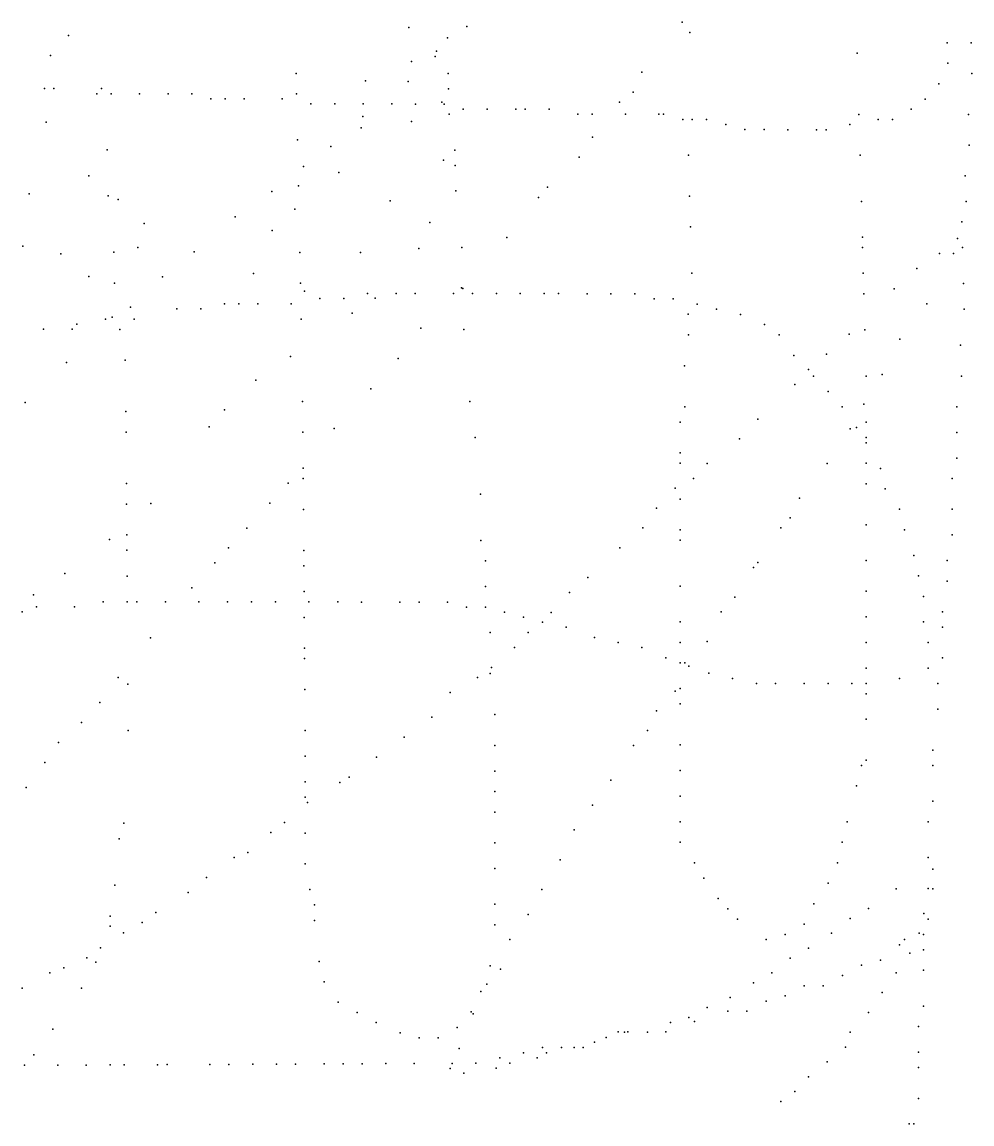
# Model space of a CAD drawing. Header units: metres. Extents: x -21.44 to -17.12, y -43.13 to -42.06.
# Drawn here: x -21.442328 to -21.441632, y -43.119823 to -43.119014 of the extents above; entities that cross this region are included whole.
import ezdxf

# ---------------------------------------------------------------- set-up
doc = ezdxf.new("R2010")
doc.units = ezdxf.units.M

msp = doc.modelspace()

# ---------------------------------------------------------------- linework, layer by layer
at = {"layer": 'Pontos'}
for p in [(-21.44184423, -43.1190142, 412), (-21.44184423, -43.1190142, 412), (-21.44204482, -43.1190183, 412), (-21.44204482, -43.1190183, 412), (-21.44200218, -43.1190175, 412), (-21.44200218, -43.1190175, 412), (-21.44183872, -43.11902196, 412), (-21.44183872, -43.11902196, 412), (-21.44229423, -43.11902416, 412), (-21.44229423, -43.11902416, 412), (-21.4420165, -43.11902568, 412), (-21.4420165, -43.11902568, 412), (-21.44164995, -43.11902947, 411), (-21.44164995, -43.11902947, 411), (-21.44163248, -43.11902948, 411), (-21.44163248, -43.11902948, 411), (-21.44230754, -43.11903881, 412), (-21.44230754, -43.11903881, 412), (-21.44202539, -43.11903948, 412), (-21.44202539, -43.11903948, 412), (-21.44202444, -43.11903552, 412), (-21.44202444, -43.11903552, 412), (-21.44171609, -43.11903695, 411), (-21.44171609, -43.11903695, 411), (-21.4420427, -43.11904327, 412), (-21.4420427, -43.11904327, 412), (-21.44164947, -43.11904445, 411), (-21.44164947, -43.11904445, 411), (-21.44212748, -43.11905184, 411), (-21.44212748, -43.11905184, 411), (-21.44201589, -43.11905186, 412), (-21.44201589, -43.11905186, 412), (-21.44187384, -43.11905088, 412), (-21.44187384, -43.11905088, 412), (-21.44163184, -43.11905194, 411), (-21.44163184, -43.11905194, 411), (-21.44231195, -43.11906303, 412), (-21.44231195, -43.11906303, 412), (-21.44230498, -43.11906303, 412), (-21.44230498, -43.11906303, 412), (-21.44227015, -43.11906304, 412), (-21.44227015, -43.11906304, 412), (-21.44207644, -43.11905722, 412), (-21.44207644, -43.11905722, 412), (-21.44204531, -43.11905781, 412), (-21.44204531, -43.11905781, 412), (-21.44201562, -43.1190631, 412), (-21.44201562, -43.1190631, 412), (-21.44165601, -43.11905944, 411), (-21.44165601, -43.11905944, 411), (-21.44227356, -43.11906678, 412), (-21.44227356, -43.11906678, 412), (-21.44226311, -43.11906678, 411), (-21.44226311, -43.11906678, 411), (-21.4422422, -43.11906679, 411), (-21.4422422, -43.11906679, 411), (-21.44222129, -43.11906679, 411), (-21.44222129, -43.11906679, 411), (-21.44220387, -43.1190668, 411), (-21.44220387, -43.1190668, 411), (-21.44218985, -43.11907054, 411), (-21.44218985, -43.11907054, 411), (-21.44217939, -43.11907055, 411), (-21.44217939, -43.11907055, 411), (-21.44216544, -43.11907055, 411), (-21.44216544, -43.11907055, 411), (-21.44213755, -43.11907056, 411), (-21.44213755, -43.11907056, 411), (-21.44212716, -43.11906681, 411), (-21.44212716, -43.11906681, 411), (-21.44188031, -43.11906558, 413), (-21.44188031, -43.11906558, 413), (-21.44166614, -43.11907068, 412), (-21.44166614, -43.11907068, 412), (-21.44211654, -43.11907431, 412), (-21.44211654, -43.11907431, 412), (-21.4420991, -43.11907431, 412), (-21.4420991, -43.11907431, 412), (-21.44207817, -43.11907432, 412), (-21.44207817, -43.11907432, 412), (-21.44205723, -43.11907432, 412), (-21.44205723, -43.11907432, 412), (-21.44203979, -43.11907433, 412), (-21.44203979, -43.11907433, 412), (-21.44202049, -43.11907307, 412), (-21.44202049, -43.11907307, 412), (-21.44201885, -43.11907433, 412), (-21.44201885, -43.11907433, 412), (-21.4420048, -43.11907808, 413), (-21.4420048, -43.11907808, 413), (-21.44198735, -43.11907809, 413), (-21.44198735, -43.11907809, 413), (-21.4419664, -43.1190781, 413), (-21.4419664, -43.1190781, 413), (-21.44195942, -43.1190781, 413), (-21.44195942, -43.1190781, 413), (-21.44194196, -43.1190781, 413), (-21.44194196, -43.1190781, 413), (-21.44189028, -43.11907291, 413), (-21.44189028, -43.11907291, 413), (-21.44167639, -43.11907818, 412), (-21.44167639, -43.11907818, 412), (-21.4423107, -43.11908776, 412), (-21.4423107, -43.11908776, 412), (-21.4420786, -43.11908349, 412), (-21.4420786, -43.11908349, 412), (-21.44204289, -43.11908711, 412), (-21.44204289, -43.11908711, 412), (-21.44201518, -43.11908183, 412), (-21.44201518, -43.11908183, 412), (-21.44192091, -43.11908186, 413), (-21.44192091, -43.11908186, 413), (-21.44191043, -43.11908186, 413), (-21.44191043, -43.11908186, 413), (-21.44188598, -43.11908187, 413), (-21.44188598, -43.11908187, 413), (-21.44186153, -43.11908188, 413), (-21.44186153, -43.11908188, 413), (-21.44185803, -43.11908188, 413), (-21.44185803, -43.11908188, 413), (-21.44184395, -43.11908563, 413), (-21.44184395, -43.11908563, 413), (-21.44183696, -43.11908563, 413), (-21.44183696, -43.11908563, 413), (-21.44182648, -43.11908564, 413), (-21.44182648, -43.11908564, 413), (-21.44171472, -43.11908192, 412), (-21.44171472, -43.11908192, 412), (-21.44170062, -43.11908568, 412), (-21.44170062, -43.11908568, 412), (-21.44169013, -43.11908568, 412), (-21.44169013, -43.11908568, 412), (-21.44163448, -43.11908193, 411), (-21.44163448, -43.11908193, 411), (-21.44207981, -43.11909169, 412), (-21.44207981, -43.11909169, 412), (-21.44181239, -43.11908939, 413), (-21.44181239, -43.11908939, 413), (-21.44179831, -43.11909315, 413), (-21.44179831, -43.11909315, 413), (-21.44178432, -43.11909315, 412), (-21.44178432, -43.11909315, 412), (-21.44176684, -43.11909316, 412), (-21.44176684, -43.11909316, 412), (-21.44174586, -43.11909317, 412), (-21.44174586, -43.11909317, 412), (-21.44173886, -43.11909317, 412), (-21.44173886, -43.11909317, 412), (-21.44172149, -43.11908942, 412), (-21.44172149, -43.11908942, 412), (-21.44212646, -43.11910054, 411), (-21.44212646, -43.11910054, 411), (-21.44191004, -43.11909865, 413), (-21.44191004, -43.11909865, 413), (-21.44163384, -43.11910444, 412), (-21.44163384, -43.11910444, 412), (-21.44226587, -43.11910799, 411), (-21.44226587, -43.11910799, 411), (-21.44210187, -43.11910553, 412), (-21.44210187, -43.11910553, 412), (-21.44201107, -43.11910808, 413), (-21.44201107, -43.11910808, 413), (-21.44183974, -43.1191119, 413), (-21.44183974, -43.1191119, 413), (-21.44171381, -43.11911195, 412), (-21.44171381, -43.11911195, 412), (-21.44212189, -43.11912022, 411), (-21.44212189, -43.11912022, 411), (-21.44201924, -43.1191155, 413), (-21.44201924, -43.1191155, 413), (-21.44201081, -43.11911934, 413), (-21.44201081, -43.11911934, 413), (-21.4419199, -43.11911337, 413), (-21.4419199, -43.11911337, 413), (-21.44227939, -43.11912698, 411), (-21.44227939, -43.11912698, 411), (-21.44209608, -43.11912466, 412), (-21.44209608, -43.11912466, 412), (-21.4416367, -43.11912698, 412), (-21.4416367, -43.11912698, 412), (-21.44212575, -43.11913432, 411), (-21.44212575, -43.11913432, 411), (-21.44194313, -43.11913545, 414), (-21.44194313, -43.11913545, 414), (-21.44232306, -43.11914034, 411), (-21.44232306, -43.11914034, 411), (-21.44226527, -43.11914177, 411), (-21.44226527, -43.11914177, 411), (-21.44225781, -43.11914451, 411), (-21.44225781, -43.11914451, 411), (-21.44214524, -43.1191386, 411), (-21.44214524, -43.1191386, 411), (-21.44201036, -43.11913813, 413), (-21.44201036, -43.11913813, 413), (-21.44194976, -43.11914282, 414), (-21.44194976, -43.11914282, 414), (-21.44183891, -43.11914197, 413), (-21.44183891, -43.11914197, 413), (-21.44212828, -43.11915136, 411), (-21.44212828, -43.11915136, 411), (-21.44205841, -43.11914532, 412), (-21.44205841, -43.11914532, 412), (-21.44171291, -43.11914577, 413), (-21.44171291, -43.11914577, 413), (-21.44163617, -43.11914577, 412), (-21.44163617, -43.11914577, 412), (-21.44217198, -43.11915699, 411), (-21.44217198, -43.11915699, 411), (-21.44163923, -43.11916082, 413), (-21.44163923, -43.11916082, 413), (-21.44223881, -43.11916208, 410), (-21.44223881, -43.11916208, 410), (-21.44214507, -43.11916711, 411), (-21.44214507, -43.11916711, 411), (-21.44202935, -43.11916126, 413), (-21.44202935, -43.11916126, 413), (-21.44183829, -43.11916454, 414), (-21.44183829, -43.11916454, 414), (-21.4419729, -43.11917232, 414), (-21.4419729, -43.11917232, 414), (-21.44171221, -43.11917211, 413), (-21.44171221, -43.11917211, 413), (-21.44164234, -43.11917288, 413), (-21.44164234, -43.11917288, 413), (-21.44232781, -43.11917865, 411), (-21.44232781, -43.11917865, 411), (-21.44229989, -43.11918427, 411), (-21.44229989, -43.11918427, 411), (-21.44226105, -43.11918312, 410), (-21.44226105, -43.11918312, 410), (-21.44224357, -43.11917959, 410), (-21.44224357, -43.11917959, 410), (-21.44220204, -43.11918277, 410), (-21.44220204, -43.11918277, 410), (-21.44212473, -43.1191832, 412), (-21.44212473, -43.1191832, 412), (-21.4420803, -43.11918323, 412), (-21.4420803, -43.11918323, 412), (-21.4420374, -43.11918024, 413), (-21.4420374, -43.11918024, 413), (-21.44200589, -43.11917951, 413), (-21.44200589, -43.11917951, 413), (-21.44171201, -43.11917964, 413), (-21.44171201, -43.11917964, 413), (-21.4416556, -43.11918395, 413), (-21.4416556, -43.11918395, 413), (-21.44164549, -43.11918395, 413), (-21.44164549, -43.11918395, 413), (-21.44163871, -43.11917964, 413), (-21.44163871, -43.11917964, 413), (-21.44227948, -43.11920088, 411), (-21.44227948, -43.11920088, 411), (-21.44222545, -43.1192012, 410), (-21.44222545, -43.1192012, 410), (-21.44215869, -43.11919876, 411), (-21.44215869, -43.11919876, 411), (-21.44183735, -43.11919845, 414), (-21.44183735, -43.11919845, 414), (-21.44171151, -43.11919847, 414), (-21.44171151, -43.11919847, 414), (-21.44167223, -43.11919503, 413), (-21.44167223, -43.11919503, 413), (-21.44226065, -43.11920571, 411), (-21.44226065, -43.11920571, 411), (-21.44212426, -43.1192058, 412), (-21.44212426, -43.1192058, 412), (-21.44200609, -43.11920924, 413), (-21.44200609, -43.11920924, 413), (-21.44163797, -43.11920601, 413), (-21.44163797, -43.11920601, 413), (-21.44212115, -43.11921165, 412), (-21.44212115, -43.11921165, 412), (-21.44211003, -43.11921712), (-21.44211003, -43.11921712), (-21.44209253, -43.11921713), (-21.44209253, -43.11921713), (-21.44207511, -43.11921337), (-21.44207511, -43.11921337), (-21.44206939, -43.11921666, 412), (-21.44206939, -43.11921666, 412), (-21.44205411, -43.11921339), (-21.44205411, -43.11921339), (-21.4420401, -43.1192134), (-21.4420401, -43.1192134), (-21.4420121, -43.11921341), (-21.4420121, -43.11921341), (-21.44200518, -43.11920965, 413), (-21.44200518, -43.11920965, 413), (-21.44199809, -43.11921343), (-21.44199809, -43.11921343), (-21.44198058, -43.11921344), (-21.44198058, -43.11921344), (-21.44196307, -43.11921345), (-21.44196307, -43.11921345), (-21.44194555, -43.11921346), (-21.44194555, -43.11921346), (-21.44193504, -43.11921347), (-21.44193504, -43.11921347), (-21.44191403, -43.11921348), (-21.44191403, -43.11921348), (-21.44189651, -43.11921349), (-21.44189651, -43.11921349), (-21.44187899, -43.11921351), (-21.44187899, -43.11921351), (-21.44186487, -43.11921729), (-21.44186487, -43.11921729), (-21.44185085, -43.1192173), (-21.44185085, -43.1192173), (-21.44171111, -43.11921355, 414), (-21.44171111, -43.11921355, 414), (-21.44168879, -43.11920981, 414), (-21.44168879, -43.11920981, 414), (-21.44224885, -43.11922335, 411), (-21.44224885, -43.11922335, 411), (-21.44221484, -43.11922459), (-21.44221484, -43.11922459), (-21.44219735, -43.1192246), (-21.44219735, -43.1192246), (-21.44217993, -43.11922084), (-21.44217993, -43.11922084), (-21.44216943, -43.11922085), (-21.44216943, -43.11922085), (-21.44215544, -43.11922086), (-21.44215544, -43.11922086), (-21.44213094, -43.11922087), (-21.44213094, -43.11922087), (-21.44183322, -43.11922109), (-21.44183322, -43.11922109), (-21.44181912, -43.11922486), (-21.44181912, -43.11922486), (-21.44166497, -43.1192209, 414), (-21.44166497, -43.1192209, 414), (-21.44163744, -43.11922486, 414), (-21.44163744, -43.11922486, 414), (-21.44226717, -43.11923209), (-21.44226717, -43.11923209), (-21.44226227, -43.11923072, 411), (-21.44226227, -43.11923072, 411), (-21.44224619, -43.11923211), (-21.44224619, -43.11923211), (-21.44212371, -43.1192322, 412), (-21.44212371, -43.1192322, 412), (-21.44208633, -43.11922774, 412), (-21.44208633, -43.11922774, 412), (-21.44184003, -43.11922863, 414), (-21.44184003, -43.11922863, 414), (-21.44180155, -43.11922864), (-21.44180155, -43.11922864), (-21.44231251, -43.1192396), (-21.44231251, -43.1192396), (-21.44229153, -43.11923962), (-21.44229153, -43.11923962), (-21.44228809, -43.11923585), (-21.44228809, -43.11923585), (-21.44225655, -43.11923964, 411), (-21.44225655, -43.11923964, 411), (-21.44203606, -43.11923881, 413), (-21.44203606, -43.11923881, 413), (-21.44200447, -43.11923983, 413), (-21.44200447, -43.11923983, 413), (-21.4417839, -43.11923618), (-21.4417839, -43.11923618), (-21.44171041, -43.11923996, 414), (-21.44171041, -43.11923996, 414), (-21.44183963, -43.11924373, 414), (-21.44183963, -43.11924373, 414), (-21.44177322, -43.11924373), (-21.44177322, -43.11924373), (-21.44172189, -43.11924309, 414), (-21.44172189, -43.11924309, 414), (-21.4416847, -43.1192468, 414), (-21.4416847, -43.1192468, 414), (-21.44173848, -43.1192579, 414), (-21.44173848, -43.1192579, 414), (-21.44164019, -43.11925128, 414), (-21.44164019, -43.11925128, 414), (-21.44229573, -43.11926399, 411), (-21.44229573, -43.11926399, 411), (-21.44225264, -43.1192623, 411), (-21.44225264, -43.1192623, 411), (-21.44213153, -43.11925947, 412), (-21.44213153, -43.11925947, 412), (-21.44205264, -43.11926102, 413), (-21.44205264, -43.11926102, 413), (-21.44176235, -43.11925884), (-21.44176235, -43.11925884), (-21.44184259, -43.11926639, 414), (-21.44184259, -43.11926639, 414), (-21.44175178, -43.11926902, 414), (-21.44175178, -43.11926902, 414), (-21.44174798, -43.11927395), (-21.44174798, -43.11927395), (-21.44170951, -43.11927395, 415), (-21.44170951, -43.11927395, 415), (-21.4416977, -43.11927272, 415), (-21.4416977, -43.11927272, 415), (-21.44163956, -43.11927395, 414), (-21.44163956, -43.11927395, 414), (-21.44215702, -43.11927695, 412), (-21.44215702, -43.11927695, 412), (-21.44176175, -43.11928009, 415), (-21.44176175, -43.11928009, 415), (-21.44207267, -43.11928317, 413), (-21.44207267, -43.11928317, 413), (-21.44173738, -43.11928525), (-21.44173738, -43.11928525), (-21.44232596, -43.11929336, 411), (-21.44232596, -43.11929336, 411), (-21.44212264, -43.11929259, 412), (-21.44212264, -43.11929259, 412), (-21.44199993, -43.1192927, 414), (-21.44199993, -43.1192927, 414), (-21.44184231, -43.11929652, 415), (-21.44184231, -43.11929652, 415), (-21.44172689, -43.11929652), (-21.44172689, -43.11929652), (-21.4417111, -43.1192946, 415), (-21.4417111, -43.1192946, 415), (-21.44164294, -43.11929652, 415), (-21.44164294, -43.11929652, 415), (-21.44225221, -43.1193, 411), (-21.44225221, -43.1193, 411), (-21.44217985, -43.11929876, 411), (-21.44217985, -43.11929876, 411), (-21.44178876, -43.11930548, 415), (-21.44178876, -43.11930548, 415), (-21.44219127, -43.11931123, 411), (-21.44219127, -43.11931123, 411), (-21.44209957, -43.11931236, 413), (-21.44209957, -43.11931236, 413), (-21.4418458, -43.1193078, 415), (-21.4418458, -43.1193078, 415), (-21.44172123, -43.11931273, 415), (-21.44172123, -43.11931273, 415), (-21.44171639, -43.11931155), (-21.44171639, -43.11931155), (-21.4417094, -43.1193078, 415), (-21.4417094, -43.1193078, 415), (-21.44225211, -43.11931506, 411), (-21.44225211, -43.11931506, 411), (-21.44212246, -43.11931518, 412), (-21.44212246, -43.11931518, 412), (-21.44199618, -43.11931908, 414), (-21.44199618, -43.11931908, 414), (-21.44180227, -43.11931999, 415), (-21.44180227, -43.11931999, 415), (-21.4417094, -43.11931907, 415), (-21.4417094, -43.11931907, 415), (-21.44164294, -43.11931531, 415), (-21.44164294, -43.11931531, 415), (-21.4418458, -43.11933034, 415), (-21.4418458, -43.11933034, 415), (-21.4417094, -43.11932283), (-21.4417094, -43.11932283), (-21.4418458, -43.11933786, 415), (-21.4418458, -43.11933786, 415), (-21.4418259, -43.11933813, 415), (-21.4418259, -43.11933813, 415), (-21.44173811, -43.11933813, 415), (-21.44173811, -43.11933813, 415), (-21.4417094, -43.11933786, 415), (-21.4417094, -43.11933786, 415), (-21.44164294, -43.1193341, 415), (-21.44164294, -43.1193341, 415), (-21.44212225, -43.11934156, 412), (-21.44212225, -43.11934156, 412), (-21.44169891, -43.11934162), (-21.44169891, -43.11934162), (-21.44225186, -43.11935273, 411), (-21.44225186, -43.11935273, 411), (-21.4421332, -43.11935254, 412), (-21.4421332, -43.11935254, 412), (-21.44212219, -43.1193491, 413), (-21.44212219, -43.1193491, 413), (-21.44183603, -43.11934901, 415), (-21.44183603, -43.11934901, 415), (-21.4417094, -43.11935289, 416), (-21.4417094, -43.11935289, 416), (-21.44164644, -43.11934913, 415), (-21.44164644, -43.11934913, 415), (-21.4419923, -43.11936055, 414), (-21.4419923, -43.11936055, 414), (-21.44184954, -43.11935626, 415), (-21.44184954, -43.11935626, 415), (-21.44169541, -43.11935665, 416), (-21.44169541, -43.11935665, 416), (-21.44225176, -43.11936781, 411), (-21.44225176, -43.11936781, 411), (-21.44223405, -43.11936742, 411), (-21.44223405, -43.11936742, 411), (-21.44214666, -43.11936715, 412), (-21.44214666, -43.11936715, 412), (-21.44186304, -43.11937077, 415), (-21.44186304, -43.11937077, 415), (-21.4418458, -43.11936416, 415), (-21.4418458, -43.11936416, 415), (-21.44175837, -43.11936352, 415), (-21.44175837, -43.11936352, 415), (-21.44212202, -43.11937172, 413), (-21.44212202, -43.11937172, 413), (-21.44176513, -43.11937803, 416), (-21.44176513, -43.11937803, 416), (-21.44168492, -43.11937168, 416), (-21.44168492, -43.11937168, 416), (-21.44164644, -43.11937168, 416), (-21.44164644, -43.11937168, 416), (-21.44216349, -43.11938541, 412), (-21.44216349, -43.11938541, 412), (-21.44187317, -43.11938528, 415), (-21.44187317, -43.11938528, 415), (-21.4418458, -43.11938671, 415), (-21.4418458, -43.11938671, 415), (-21.44177188, -43.11938528, 416), (-21.44177188, -43.11938528, 416), (-21.4417094, -43.11938295, 416), (-21.4417094, -43.11938295, 416), (-21.44168142, -43.11938671, 416), (-21.44168142, -43.11938671, 416), (-21.44226412, -43.11939393, 411), (-21.44226412, -43.11939393, 411), (-21.44225161, -43.11939043, 411), (-21.44225161, -43.11939043, 411), (-21.44199203, -43.11939449, 414), (-21.44199203, -43.11939449, 414), (-21.4418458, -43.11939422, 415), (-21.4418458, -43.11939422, 415), (-21.44164644, -43.11939046, 416), (-21.44164644, -43.11939046, 416), (-21.44225153, -43.11940174, 411), (-21.44225153, -43.11940174, 411), (-21.44217696, -43.11940003, 412), (-21.44217696, -43.11940003, 412), (-21.44212178, -43.1194019, 413), (-21.44212178, -43.1194019, 413), (-21.44189001, -43.11939987, 415), (-21.44189001, -43.11939987, 415), (-21.44218706, -43.11941099, 412), (-21.44218706, -43.11941099, 412), (-21.44198855, -43.11940952, 414), (-21.44198855, -43.11940952, 414), (-21.44178876, -43.11941068, 416), (-21.44178876, -43.11941068, 416), (-21.4417094, -43.11940925, 416), (-21.4417094, -43.11940925, 416), (-21.44167442, -43.11940549, 416), (-21.44167442, -43.11940549, 416), (-21.44164994, -43.11940925, 416), (-21.44164994, -43.11940925, 416), (-21.4422971, -43.11941887, 411), (-21.4422971, -43.11941887, 411), (-21.44212169, -43.11941321, 413), (-21.44212169, -43.11941321, 413), (-21.44179214, -43.1194143, 416), (-21.44179214, -43.1194143, 416), (-21.4422514, -43.1194206, 412), (-21.4422514, -43.1194206, 412), (-21.44191354, -43.1194218, 415), (-21.44191354, -43.1194218, 415), (-21.44167092, -43.11942052, 417), (-21.44167092, -43.11942052, 417), (-21.44164994, -43.11942428, 417), (-21.44164994, -43.11942428, 417), (-21.44232006, -43.11943445, 411), (-21.44232006, -43.11943445, 411), (-21.4422039, -43.11942926, 412), (-21.4422039, -43.11942926, 412), (-21.44212154, -43.11943209, 413), (-21.44212154, -43.11943209, 413), (-21.44198855, -43.11942832, 414), (-21.44198855, -43.11942832, 414), (-21.441927, -43.11943278, 415), (-21.441927, -43.11943278, 415), (-21.4418458, -43.11942804, 416), (-21.4418458, -43.11942804, 416), (-21.4417094, -43.1194318, 417), (-21.4417094, -43.1194318, 417), (-21.44166743, -43.11943556, 417), (-21.44166743, -43.11943556, 417), (-21.44231787, -43.11944315, 411), (-21.44231787, -43.11944315, 411), (-21.44228982, -43.11944319, 411), (-21.44228982, -43.11944319, 411), (-21.44226881, -43.11943944, 411), (-21.44226881, -43.11943944, 411), (-21.44225128, -43.11943947, 412), (-21.44225128, -43.11943947, 412), (-21.44224426, -43.11943948, 412), (-21.44224426, -43.11943948, 412), (-21.44222322, -43.1194395, 412), (-21.44222322, -43.1194395, 412), (-21.44219867, -43.11943953, 412), (-21.44219867, -43.11943953, 412), (-21.44217762, -43.11943956, 412), (-21.44217762, -43.11943956, 412), (-21.44216008, -43.11943959, 413), (-21.44216008, -43.11943959, 413), (-21.44214254, -43.11943961, 413), (-21.44214254, -43.11943961, 413), (-21.44211797, -43.11943964, 413), (-21.44211797, -43.11943964, 413), (-21.44209692, -43.11943967, 413), (-21.44209692, -43.11943967, 413), (-21.44207937, -43.11943969, 414), (-21.44207937, -43.11943969, 414), (-21.44205128, -43.11943973, 414), (-21.44205128, -43.11943973, 414), (-21.44203727, -43.11943973, 414), (-21.44203727, -43.11943973, 414), (-21.44201639, -43.11943968, 414), (-21.44201639, -43.11943968, 414), (-21.44200247, -43.1194434, 414), (-21.44200247, -43.1194434, 414), (-21.44198855, -43.11944336, 415), (-21.44198855, -43.11944336, 415), (-21.44180564, -43.11943607, 416), (-21.44180564, -43.11943607, 416), (-21.44232836, -43.11944691, 411), (-21.44232836, -43.11944691, 411), (-21.44212139, -43.11945096, 413), (-21.44212139, -43.11945096, 413), (-21.44197464, -43.11944709, 415), (-21.44197464, -43.11944709, 415), (-21.44196072, -43.11945081, 415), (-21.44196072, -43.11945081, 415), (-21.44194045, -43.11944739, 415), (-21.44194045, -43.11944739, 415), (-21.44181577, -43.11944695, 416), (-21.44181577, -43.11944695, 416), (-21.4417094, -43.11945059, 417), (-21.4417094, -43.11945059, 417), (-21.44165344, -43.11944683, 417), (-21.44165344, -43.11944683, 417), (-21.44194681, -43.11945453, 415), (-21.44194681, -43.11945453, 415), (-21.44192943, -43.11945824, 415), (-21.44192943, -43.11945824, 415), (-21.4418458, -43.11945434, 416), (-21.4418458, -43.11945434, 416), (-21.44166743, -43.11945434, 417), (-21.44166743, -43.11945434, 417), (-21.44165344, -43.1194581, 417), (-21.44165344, -43.1194581, 417), (-21.44223421, -43.11946584, 412), (-21.44223421, -43.11946584, 412), (-21.44198507, -43.11946215, 414), (-21.44198507, -43.11946215, 414), (-21.44195727, -43.11946202, 415), (-21.44195727, -43.11946202, 415), (-21.44190857, -43.1194657, 415), (-21.44190857, -43.1194657, 415), (-21.44212122, -43.11947362, 413), (-21.44212122, -43.11947362, 413), (-21.44196737, -43.11947298, 415), (-21.44196737, -43.11947298, 415), (-21.44189119, -43.11946941, 415), (-21.44189119, -43.11946941, 415), (-21.44187378, -43.11947313, 415), (-21.44187378, -43.11947313, 415), (-21.4418458, -43.11946938, 416), (-21.4418458, -43.11946938, 416), (-21.4418259, -43.11946872, 416), (-21.4418259, -43.11946872, 416), (-21.4417094, -43.11946937, 417), (-21.4417094, -43.11946937, 417), (-21.44166393, -43.11946937, 417), (-21.44166393, -43.11946937, 417), (-21.44212116, -43.11948118, 413), (-21.44212116, -43.11948118, 413), (-21.4418563, -43.11948065, 415), (-21.4418563, -43.11948065, 415), (-21.4418458, -43.11948441, 415), (-21.4418458, -43.11948441, 415), (-21.44184231, -43.11948441, 416), (-21.44184231, -43.11948441, 416), (-21.44165344, -43.11948065, 417), (-21.44165344, -43.11948065, 417), (-21.44198507, -43.11949223, 414), (-21.44198507, -43.11949223, 414), (-21.4419842, -43.11948762, 414), (-21.4419842, -43.11948762, 414), (-21.44183941, -43.11948686, 416), (-21.44183941, -43.11948686, 416), (-21.44182482, -43.11949192, 416), (-21.44182482, -43.11949192, 416), (-21.4417094, -43.11948816, 417), (-21.4417094, -43.11948816, 417), (-21.44166393, -43.11948816, 417), (-21.44166393, -43.11948816, 417), (-21.44225779, -43.11949512, 411), (-21.44225779, -43.11949512, 411), (-21.44225087, -43.11949988, 412), (-21.44225087, -43.11949988, 412), (-21.4419943, -43.11949496, 414), (-21.4419943, -43.11949496, 414), (-21.44180733, -43.11949568, 416), (-21.44180733, -43.11949568, 416), (-21.44178984, -43.11949944, 416), (-21.44178984, -43.11949944, 416), (-21.44177585, -43.11949944, 416), (-21.44177585, -43.11949944, 416), (-21.44175487, -43.11949944, 416), (-21.44175487, -43.11949944, 416), (-21.44173738, -43.11949944, 416), (-21.44173738, -43.11949944, 416), (-21.44171989, -43.11949944, 416), (-21.44171989, -43.11949944, 416), (-21.4417094, -43.11949944, 416), (-21.4417094, -43.11949944, 416), (-21.44168491, -43.11949568, 417), (-21.44168491, -43.11949568, 417), (-21.44165693, -43.11949944, 417), (-21.44165693, -43.11949944, 417), (-21.44212098, -43.11950385, 413), (-21.44212098, -43.11950385, 413), (-21.4420145, -43.119506, 414), (-21.4420145, -43.119506, 414), (-21.44184954, -43.11950499, 415), (-21.44184954, -43.11950499, 415), (-21.4418458, -43.11950319, 415), (-21.4418458, -43.11950319, 415), (-21.4417094, -43.11950695, 416), (-21.4417094, -43.11950695, 416), (-21.44227127, -43.11951342, 411), (-21.44227127, -43.11951342, 411), (-21.4418458, -43.11951447, 415), (-21.4418458, -43.11951447, 415), (-21.44202796, -43.11952425, 414), (-21.44202796, -43.11952425, 414), (-21.44198159, -43.1195223, 414), (-21.44198159, -43.1195223, 414), (-21.44186304, -43.1195195, 415), (-21.44186304, -43.1195195, 415), (-21.44165694, -43.11951823, 417), (-21.44165694, -43.11951823, 417), (-21.44228476, -43.11952806, 411), (-21.44228476, -43.11952806, 411), (-21.4417094, -43.11952574, 416), (-21.4417094, -43.11952574, 416), (-21.44225064, -43.11953389, 411), (-21.44225064, -43.11953389, 411), (-21.44212085, -43.11953403, 413), (-21.44212085, -43.11953403, 413), (-21.44204817, -43.11953893, 413), (-21.44204817, -43.11953893, 413), (-21.44186979, -43.11953401, 415), (-21.44186979, -43.11953401, 415), (-21.44230163, -43.11954269, 411), (-21.44230163, -43.11954269, 411), (-21.44198159, -43.11954486, 414), (-21.44198159, -43.11954486, 414), (-21.44187992, -43.1195449, 415), (-21.44187992, -43.1195449, 415), (-21.4418458, -43.11954453, 415), (-21.4418458, -43.11954453, 415), (-21.44166043, -43.11954829, 417), (-21.44166043, -43.11954829, 417), (-21.44212085, -43.11955284, 413), (-21.44212085, -43.11955284, 413), (-21.44206839, -43.11955361, 413), (-21.44206839, -43.11955361, 413), (-21.4417094, -43.1195558, 416), (-21.4417094, -43.1195558, 416), (-21.44231174, -43.11955735, 411), (-21.44231174, -43.11955735, 411), (-21.44198159, -43.11956366, 414), (-21.44198159, -43.11956366, 414), (-21.4418458, -43.11956332, 415), (-21.4418458, -43.11956332, 415), (-21.4417129, -43.11955956, 416), (-21.4417129, -43.11955956, 416), (-21.44166043, -43.11955956, 417), (-21.44166043, -43.11955956, 417), (-21.44212085, -43.11957166, 412), (-21.44212085, -43.11957166, 412), (-21.44209534, -43.11957198, 413), (-21.44209534, -43.11957198, 413), (-21.4420886, -43.11956829, 413), (-21.4420886, -43.11956829, 413), (-21.44189673, -43.11957042, 415), (-21.44189673, -43.11957042, 415), (-21.44232522, -43.11957567, 411), (-21.44232522, -43.11957567, 411), (-21.44198159, -43.1195787, 414), (-21.44198159, -43.1195787, 414), (-21.4417164, -43.11957459, 416), (-21.4417164, -43.11957459, 416), (-21.44212085, -43.11958294, 412), (-21.44212085, -43.11958294, 412), (-21.44211894, -43.11958669, 412), (-21.44211894, -43.11958669, 412), (-21.44191018, -43.11958867, 414), (-21.44191018, -43.11958867, 414), (-21.4418458, -43.1195821, 415), (-21.4418458, -43.1195821, 415), (-21.44166043, -43.11958586, 416), (-21.44166043, -43.11958586, 416), (-21.44198159, -43.11959374, 414), (-21.44198159, -43.11959374, 414), (-21.44225369, -43.11960197, 411), (-21.44225369, -43.11960197, 411), (-21.4421358, -43.11960136, 412), (-21.4421358, -43.11960136, 412), (-21.4418458, -43.11960089, 415), (-21.4418458, -43.11960089, 415), (-21.44172339, -43.11960089, 416), (-21.44172339, -43.11960089, 416), (-21.44166393, -43.11960089, 416), (-21.44166393, -43.11960089, 416), (-21.44225713, -43.11961331, 411), (-21.44225713, -43.11961331, 411), (-21.44214591, -43.11960871, 412), (-21.44214591, -43.11960871, 412), (-21.44212085, -43.11960928, 412), (-21.44212085, -43.11960928, 412), (-21.44192363, -43.11960692, 414), (-21.44192363, -43.11960692, 414), (-21.44198159, -43.1196163, 413), (-21.44198159, -43.1196163, 413), (-21.44184581, -43.11961593, 415), (-21.44184581, -43.11961593, 415), (-21.44172689, -43.11961593, 416), (-21.44172689, -43.11961593, 416), (-21.4421729, -43.11962709, 412), (-21.4421729, -43.11962709, 412), (-21.44216278, -43.11962338, 412), (-21.44216278, -43.11962338, 412), (-21.44193372, -43.11962877, 414), (-21.44193372, -43.11962877, 414), (-21.44166393, -43.1196272, 416), (-21.44166393, -43.1196272, 416), (-21.44212085, -43.11963186, 412), (-21.44212085, -43.11963186, 412), (-21.44198159, -43.1196351, 413), (-21.44198159, -43.1196351, 413), (-21.44183531, -43.11963096, 415), (-21.44183531, -43.11963096, 415), (-21.44173038, -43.11963096, 416), (-21.44173038, -43.11963096, 416), (-21.44166045, -43.11963558, 416), (-21.44166045, -43.11963558, 416), (-21.44219314, -43.1196418, 412), (-21.44219314, -43.1196418, 412), (-21.44182832, -43.11964223, 415), (-21.44182832, -43.11964223, 415), (-21.44173738, -43.11964599, 416), (-21.44173738, -43.11964599, 416), (-21.44226042, -43.11964738, 411), (-21.44226042, -43.11964738, 411), (-21.44220664, -43.11965281, 411), (-21.44220664, -43.11965281, 411), (-21.44211737, -43.11965066, 412), (-21.44211737, -43.11965066, 412), (-21.44194718, -43.11965066, 413), (-21.44194718, -43.11965066, 413), (-21.44168746, -43.11965009, 416), (-21.44168746, -43.11965009, 416), (-21.44166393, -43.11964974, 416), (-21.44166393, -43.11964974, 416), (-21.44166045, -43.11965009, 416), (-21.44166045, -43.11965009, 416), (-21.44211389, -43.11966194, 412), (-21.44211389, -43.11966194, 412), (-21.44198159, -43.11966142, 413), (-21.44198159, -43.11966142, 413), (-21.44181782, -43.11965726, 415), (-21.44181782, -43.11965726, 415), (-21.44174787, -43.11966102, 415), (-21.44174787, -43.11966102, 415), (-21.44226383, -43.11967006, 411), (-21.44226383, -43.11967006, 411), (-21.44223026, -43.11966755, 411), (-21.44223026, -43.11966755, 411), (-21.44195727, -43.11966889, 413), (-21.44195727, -43.11966889, 413), (-21.44181083, -43.11966477, 415), (-21.44181083, -43.11966477, 415), (-21.44170772, -43.1196646, 416), (-21.44170772, -43.1196646, 416), (-21.44166721, -43.11966823, 416), (-21.44166721, -43.11966823, 416), (-21.44226383, -43.11967759, 411), (-21.44226383, -43.11967759, 411), (-21.44224039, -43.1196749, 411), (-21.44224039, -43.1196749, 411), (-21.44211389, -43.11967323, 412), (-21.44211389, -43.11967323, 412), (-21.44198159, -43.11967646, 413), (-21.44198159, -43.11967646, 413), (-21.44180383, -43.11967229, 415), (-21.44180383, -43.11967229, 415), (-21.44175487, -43.11967605, 415), (-21.44175487, -43.11967605, 415), (-21.44172123, -43.11967186, 416), (-21.44172123, -43.11967186, 416), (-21.44166393, -43.11967229, 416), (-21.44166393, -43.11967229, 416), (-21.4422539, -43.11968229, 411), (-21.4422539, -43.11968229, 411), (-21.44176886, -43.11968356, 415), (-21.44176886, -43.11968356, 415), (-21.44173473, -43.11968274, 415), (-21.44173473, -43.11968274, 415), (-21.44167058, -43.11968274, 416), (-21.44167058, -43.11968274, 416), (-21.44166743, -43.11968356, 416), (-21.44166743, -43.11968356, 416), (-21.44227078, -43.11969334, 411), (-21.44227078, -43.11969334, 411), (-21.44197073, -43.11968715, 413), (-21.44197073, -43.11968715, 413), (-21.44178285, -43.11968732, 415), (-21.44178285, -43.11968732, 415), (-21.44175162, -43.11969362, 415), (-21.44175162, -43.11969362, 415), (-21.44168491, -43.11969108, 416), (-21.44168491, -43.11969108, 416), (-21.44168142, -43.11968732, 416), (-21.44168142, -43.11968732, 416), (-21.44228091, -43.1197007, 411), (-21.44228091, -43.1197007, 411), (-21.44176512, -43.11970088, 415), (-21.44176512, -43.11970088, 415), (-21.4416989, -43.11970235, 416), (-21.4416989, -43.11970235, 416), (-21.44167733, -43.11969725, 416), (-21.44167733, -43.11969725, 416), (-21.44166743, -43.11969484, 416), (-21.44166743, -43.11969484, 416), (-21.4422978, -43.11970812, 411), (-21.4422978, -43.11970812, 411), (-21.4422743, -43.119704, 411), (-21.4422743, -43.119704, 411), (-21.4421104, -43.11970331, 412), (-21.4421104, -43.11970331, 412), (-21.44198507, -43.11970655, 413), (-21.44198507, -43.11970655, 413), (-21.44197746, -43.11970898, 413), (-21.44197746, -43.11970898, 413), (-21.44171289, -43.11970611, 416), (-21.44171289, -43.11970611, 416), (-21.44166743, -43.11970987, 416), (-21.44166743, -43.11970987, 416), (-21.44230794, -43.11971184, 411), (-21.44230794, -43.11971184, 411), (-21.44210692, -43.11971835, 412), (-21.44210692, -43.11971835, 412), (-21.44177863, -43.11971176, 415), (-21.44177863, -43.11971176, 415), (-21.44172688, -43.11971362, 415), (-21.44172688, -43.11971362, 415), (-21.44168746, -43.11971176, 416), (-21.44168746, -43.11971176, 416), (-21.44232823, -43.11972288, 411), (-21.44232823, -43.11972288, 411), (-21.44228477, -43.11972287, 411), (-21.44228477, -43.11972287, 411), (-21.44199203, -43.11972538, 413), (-21.44199203, -43.11972538, 413), (-21.44198756, -43.11971996, 413), (-21.44198756, -43.11971996, 413), (-21.44179213, -43.11971902, 415), (-21.44179213, -43.11971902, 415), (-21.44175487, -43.11972114, 415), (-21.44175487, -43.11972114, 415), (-21.44174088, -43.11972114, 415), (-21.44174088, -43.11972114, 415), (-21.44169759, -43.11972627, 416), (-21.44169759, -43.11972627, 416), (-21.44209647, -43.11973336, 412), (-21.44209647, -43.11973336, 412), (-21.44180902, -43.1197299, 414), (-21.44180902, -43.1197299, 414), (-21.44178285, -43.11973241, 415), (-21.44178285, -43.11973241, 415), (-21.44176886, -43.11972865, 415), (-21.44176886, -43.11972865, 415), (-21.44208254, -43.11974082, 412), (-21.44208254, -43.11974082, 412), (-21.44199899, -43.11974045, 413), (-21.44199899, -43.11974045, 413), (-21.44199766, -43.11974183, 413), (-21.44199766, -43.11974183, 413), (-21.4418259, -43.11973715, 414), (-21.4418259, -43.11973715, 414), (-21.44181083, -43.11973993, 414), (-21.44181083, -43.11973993, 414), (-21.44179684, -43.11973993, 415), (-21.44179684, -43.11973993, 415), (-21.44170772, -43.11974078, 416), (-21.44170772, -43.11974078, 416), (-21.44166743, -43.11973617, 416), (-21.44166743, -43.11973617, 416), (-21.44206861, -43.11974828, 412), (-21.44206861, -43.11974828, 412), (-21.44185291, -43.11974804, 414), (-21.44185291, -43.11974804, 414), (-21.4418394, -43.11974441, 414), (-21.4418394, -43.11974441, 414), (-21.44183531, -43.11974744, 414), (-21.44183531, -43.11974744, 414), (-21.44230572, -43.1197531, 411), (-21.44230572, -43.1197531, 411), (-21.4420512, -43.11975573, 412), (-21.4420512, -43.11975573, 412), (-21.44200943, -43.11975178, 413), (-21.44200943, -43.11975178, 413), (-21.44190009, -43.11975911, 414), (-21.44190009, -43.11975911, 414), (-21.44189119, -43.11975501, 414), (-21.44189119, -43.11975501, 414), (-21.44188664, -43.11975536, 414), (-21.44188664, -43.11975536, 414), (-21.44188424, -43.11975498, 414), (-21.44188424, -43.11975498, 414), (-21.44186979, -43.11975529, 414), (-21.44186979, -43.11975529, 414), (-21.4418563, -43.11975496, 414), (-21.4418563, -43.11975496, 414), (-21.44172123, -43.11975529, 416), (-21.44172123, -43.11975529, 416), (-21.44167092, -43.1197512, 416), (-21.44167092, -43.1197512, 416), (-21.44203727, -43.11975943, 412), (-21.44203727, -43.11975943, 412), (-21.44202335, -43.11975936, 413), (-21.44202335, -43.11975936, 413), (-21.44200776, -43.11976733, 413), (-21.44200776, -43.11976733, 413), (-21.44194681, -43.11976654, 413), (-21.44194681, -43.11976654, 413), (-21.44193291, -43.11976647, 413), (-21.44193291, -43.11976647, 413), (-21.44192363, -43.11976657, 413), (-21.44192363, -43.11976657, 413), (-21.44191691, -43.11976651, 413), (-21.44191691, -43.11976651, 413), (-21.44190857, -43.11976261, 413), (-21.44190857, -43.11976261, 413), (-21.4417246, -43.11976617, 415), (-21.4417246, -43.11976617, 415), (-21.44231969, -43.119772, 411), (-21.44231969, -43.119772, 411), (-21.44197812, -43.1197742, 413), (-21.44197812, -43.1197742, 413), (-21.44196072, -43.11977036, 413), (-21.44196072, -43.11977036, 413), (-21.44195054, -43.11977407, 413), (-21.44195054, -43.11977407, 413), (-21.44194381, -43.11977038, 413), (-21.44194381, -43.11977038, 413), (-21.44167092, -43.11976999, 416), (-21.44167092, -43.11976999, 416), (-21.44232667, -43.11977956, 411), (-21.44232667, -43.11977956, 411), (-21.44230223, -43.11977945, 411), (-21.44230223, -43.11977945, 411), (-21.44228128, -43.11977936, 411), (-21.44228128, -43.11977936, 411), (-21.44226383, -43.11977928, 411), (-21.44226383, -43.11977928, 411), (-21.44225336, -43.11977923, 411), (-21.44225336, -43.11977923, 411), (-21.44222893, -43.11977911, 411), (-21.44222893, -43.11977911, 411), (-21.44222196, -43.11977908, 411), (-21.44222196, -43.11977908, 411), (-21.44219057, -43.11977894, 412), (-21.44219057, -43.11977894, 412), (-21.44217662, -43.11977887, 412), (-21.44217662, -43.11977887, 412), (-21.44215919, -43.11977879, 412), (-21.44215919, -43.11977879, 412), (-21.44214176, -43.11977871, 412), (-21.44214176, -43.11977871, 412), (-21.44212782, -43.11977865, 412), (-21.44212782, -43.11977865, 412), (-21.44210692, -43.11977855, 412), (-21.44210692, -43.11977855, 412), (-21.44209299, -43.11977849, 412), (-21.44209299, -43.11977849, 412), (-21.44207905, -43.11977842, 412), (-21.44207905, -43.11977842, 412), (-21.44206164, -43.11977834, 412), (-21.44206164, -43.11977834, 412), (-21.44204075, -43.11977825, 412), (-21.44204075, -43.11977825, 412), (-21.44201449, -43.11978191, 413), (-21.44201449, -43.11978191, 413), (-21.44201291, -43.11977812, 413), (-21.44201291, -43.11977812, 413), (-21.44199551, -43.11977804, 413), (-21.44199551, -43.11977804, 413), (-21.44198083, -43.11978161, 413), (-21.44198083, -43.11978161, 413), (-21.44197073, -43.11977789, 413), (-21.44197073, -43.11977789, 413), (-21.44173811, -43.11977706, 415), (-21.44173811, -43.11977706, 415), (-21.44167092, -43.11978126, 416), (-21.44167092, -43.11978126, 416), (-21.44200439, -43.11978545, 413), (-21.44200439, -43.11978545, 413), (-21.44175162, -43.11978794, 415), (-21.44175162, -43.11978794, 415), (-21.44176175, -43.11979882, 415), (-21.44176175, -43.11979882, 415), (-21.44177187, -43.11980608, 415), (-21.44177187, -43.11980608, 415), (-21.44167092, -43.11980381, 416), (-21.44167092, -43.11980381, 416), (-21.44167792, -43.11982259, 416), (-21.44167792, -43.11982259, 416), (-21.44167442, -43.11982259, 416), (-21.44167442, -43.11982259, 416)]:
    msp.add_point(p, dxfattribs=at)

doc.saveas('drawing.dxf')
